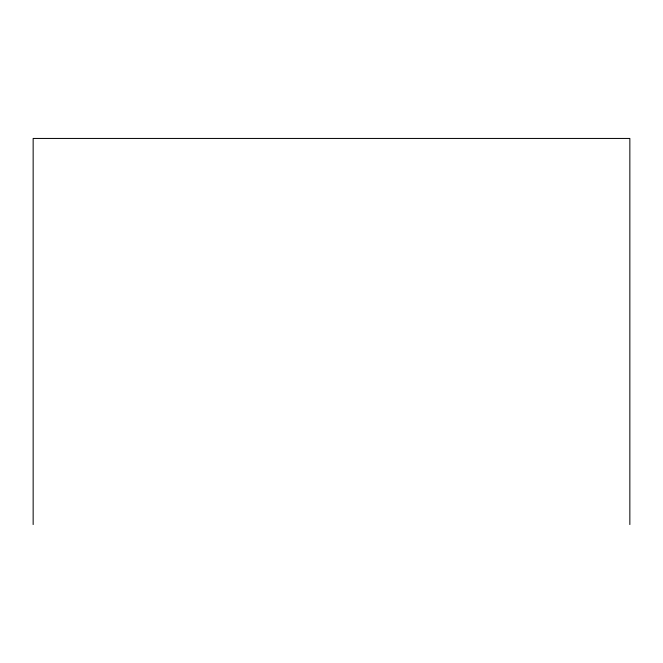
<?xml version="1.0" encoding="UTF-8"?>
<svg xmlns="http://www.w3.org/2000/svg" width="663" height="663" viewBox="0 0 663 663"><rect width="100%" height="100%" fill="white"/><g stroke="black" fill="none" stroke-linecap="round" stroke-linejoin="round"><path stroke-width="0.99" d="M629.85 524.557L629.85 138.443L33.15 138.443L33.15 524.557"/></g></svg>
